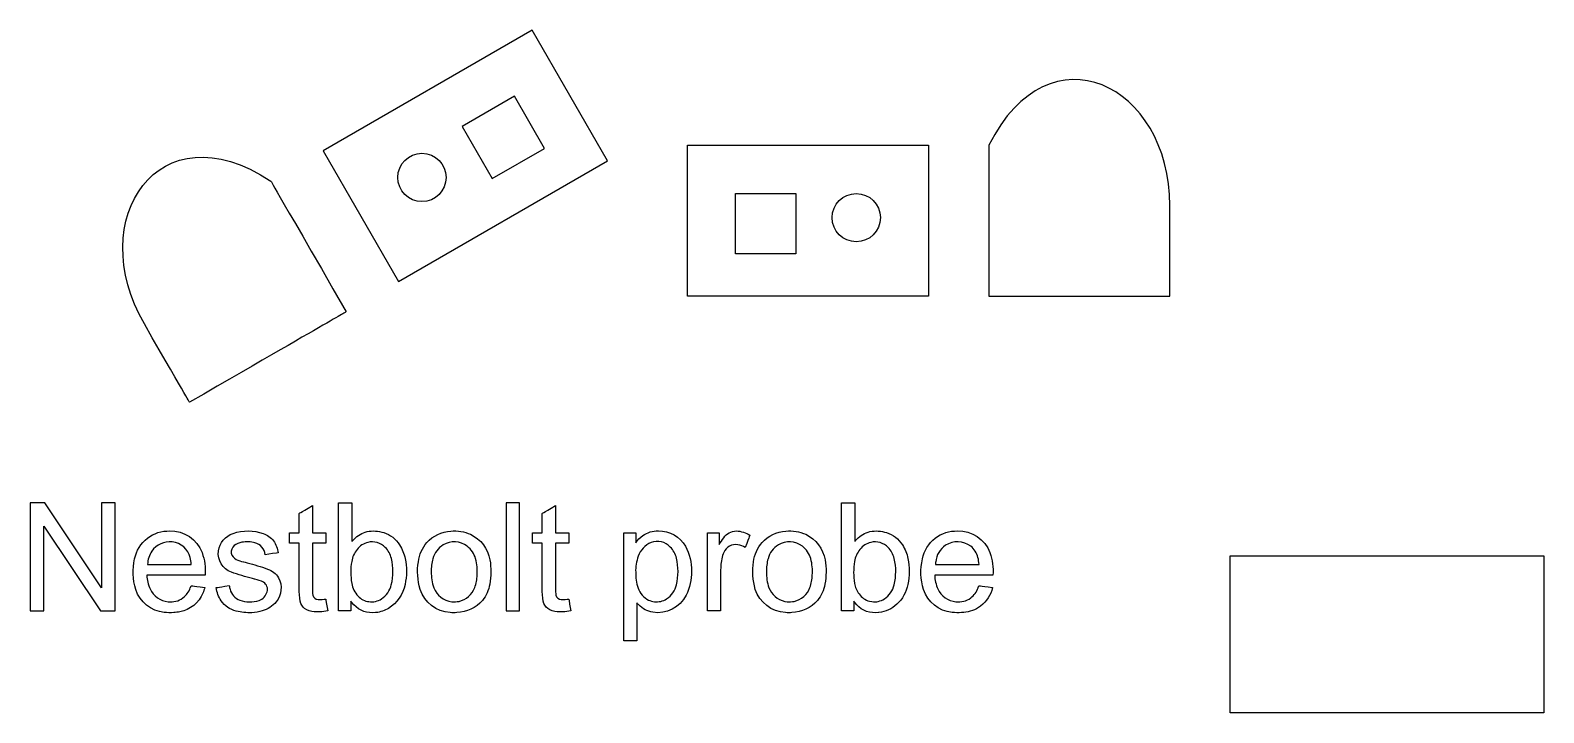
# Model space of a CAD drawing. Header units: millimetres. Extents: x 1 to 252, y 13 to 126.
import ezdxf

# ---------------------------------------------------------------- set-up
doc = ezdxf.new("R2010")
doc.units = ezdxf.units.MM
for name, color, linetype in [('Layer_0', 7, 'CONTINUOUS'), ('Layer_1', 5, 'CONTINUOUS'), ('Layer_2', 1, 'CONTINUOUS')]:
    doc.layers.add(name, color=color, linetype=linetype)

msp = doc.modelspace()

# ---------------------------------------------------------------- linework, layer by layer
at = {"layer": '', "color": 7, "linetype": 'Continuous'}
for points in [[(84.231003, 126.10616), (49.589989, 106.10616), (62.089989, 84.455521), (96.731003, 104.45552), (84.231003, 126.10616)], [(81.302803, 115.17795), (72.642548, 110.17795), (77.642548, 101.5177), (86.302803, 106.5177), (81.302803, 115.17795)], [(110, 107.05078), (150, 107.05078), (150, 82.050781), (110, 82.050781), (110, 107.05078)], [(118, 99.050781), (128, 99.050781), (128, 89.050781), (118, 89.050781), (118, 99.050781)], [(3.300613, 43.928078), (12.700027, 29.865578), (15.129227, 29.865578), (15.129227, 47.761086), (12.858719, 47.761086), (12.858719, 33.710793), (3.459305, 47.761086), (1.030106, 47.761086), (1.030106, 29.865578), (3.300613, 29.865578), (3.300613, 43.928078)], [(82.134109, 47.761086), (79.936356, 47.761086), (79.936356, 29.865578), (82.134109, 29.865578), (82.134109, 47.761086)]]:
    msp.add_lwpolyline(points, close=True, dxfattribs=at)
at = {"layer": '', "color": 30, "linetype": 'Continuous'}
msp.add_lwpolyline([(252, 13), (200, 13), (200, 39), (252, 39), (252, 13)], close=True, dxfattribs=at)
at = {"layer": 'Layer_0', "color": 7, "linetype": 'Continuous'}
for points, knots in [([(58.371902, 29.600929), (59.100502, 29.672823), (59.804005, 29.905823), (60.431473, 30.283058), (61.860275, 31.166861), (62.855389, 32.60714), (63.17659, 34.256203), (63.480942, 35.671829), (63.4851, 37.135262), (63.188797, 38.552589), (63.010311, 39.35717), (62.697502, 40.125908), (62.263504, 40.826515), (61.659225, 41.794342), (60.72718, 42.513046), (59.637527, 42.851418), (58.749237, 43.145561), (57.799301, 43.201458), (56.882645, 43.013527), (56.057102, 42.827164), (55.305481, 42.399948), (54.722977, 41.785988), (54.362625, 41.376808), (54.362625, 41.376808), (54.362625, 41.376808), (54.362625, 47.761086), (54.362625, 47.761086), (54.362625, 47.761086), (52.165359, 47.761086), (52.165359, 47.761086), (52.165359, 47.761086), (52.165359, 29.865578), (52.165359, 29.865578), (52.165359, 29.865578), (54.203934, 29.865578), (54.203934, 29.865578), (54.203934, 29.865578), (54.203934, 31.489113), (54.203934, 31.489113), (54.203934, 31.489113), (54.371414, 31.257179), (54.371414, 31.257179), (54.371414, 31.257179), (55.169659, 30.166004), (56.453522, 29.536121), (57.805008, 29.572609), (58.371902, 29.600929), (58.371902, 29.600929), (58.371902, 29.600929)], [0, 0, 0, 0, 1, 1, 1, 2, 2, 2, 3, 3, 3, 4, 4, 4, 5, 5, 5, 6, 6, 6, 7, 7, 7, 8, 8, 8, 9, 9, 9, 10, 10, 10, 11, 11, 11, 12, 12, 12, 13, 13, 13, 14, 14, 14, 15, 15, 15, 16, 16, 16, 16]), ([(141.75813, 29.600929), (142.87044, 29.715429), (143.9136, 30.1952), (144.72444, 30.965187), (145.66849, 31.841265), (146.31184, 32.992966), (146.56282, 34.256203), (146.86722, 35.671825), (146.87137, 37.135269), (146.57503, 38.552589), (146.39664, 39.357201), (146.08382, 40.125946), (145.64973, 40.826515), (145.04546, 41.794342), (144.1134, 42.513042), (143.02376, 42.851418), (142.13547, 43.145557), (141.18553, 43.201454), (140.26888, 43.013527), (139.44333, 42.827164), (138.69171, 42.399944), (138.10921, 41.785988), (137.74934, 41.376808), (137.74934, 41.376808), (137.74934, 41.376808), (137.74934, 47.761086), (137.74934, 47.761086), (137.74934, 47.761086), (135.55208, 47.761086), (135.55208, 47.761086), (135.55208, 47.761086), (135.55208, 29.865578), (135.55208, 29.865578), (135.55208, 29.865578), (137.59065, 29.865578), (137.59065, 29.865578), (137.59065, 29.865578), (137.59065, 31.489113), (137.59065, 31.489113), (137.59065, 31.489113), (137.75764, 31.257179), (137.75764, 31.257179), (137.75764, 31.257179), (138.556, 30.165871), (139.84007, 29.535975), (141.19173, 29.572609), (141.75813, 29.600929), (141.75813, 29.600929), (141.75813, 29.600929)], [0, 0, 0, 0, 1, 1, 1, 2, 2, 2, 3, 3, 3, 4, 4, 4, 5, 5, 5, 6, 6, 6, 7, 7, 7, 8, 8, 8, 9, 9, 9, 10, 10, 10, 11, 11, 11, 12, 12, 12, 13, 13, 13, 14, 14, 14, 15, 15, 15, 16, 16, 16, 16]), ([(49.064774, 29.706886), (49.495811, 29.737663), (49.92411, 29.798849), (50.346512, 29.889992), (50.029129, 31.83091), (50.029129, 31.83091), (50.029129, 31.83091), (49.744949, 31.793312), (49.744949, 31.793312), (49.744949, 31.793312), (49.318645, 31.713329), (48.880051, 31.727493), (48.459793, 31.834816), (48.079941, 31.98592), (47.835476, 32.359341), (47.848953, 32.767921), (47.827225, 33.024651), (47.817451, 33.282257), (47.819656, 33.539894), (47.819656, 41.120461), (47.819656, 41.120461), (47.819656, 41.120461), (50.029129, 41.120461), (50.029129, 41.120461), (50.029129, 41.120461), (50.029129, 42.829445), (50.029129, 42.829445), (50.029129, 42.829445), (47.819656, 42.829445), (47.819656, 42.829445), (47.819656, 42.829445), (47.819656, 47.358253), (47.819656, 47.358253), (47.819656, 47.358253), (45.634598, 46.039894), (45.634598, 46.039894), (45.634598, 46.039894), (45.634598, 42.829445), (45.634598, 42.829445), (45.634598, 42.829445), (44.02327, 42.829445), (44.02327, 42.829445), (44.02327, 42.829445), (44.02327, 41.120461), (44.02327, 41.120461), (44.02327, 41.120461), (45.634598, 41.120461), (45.634598, 41.120461), (45.634598, 41.120461), (45.634598, 33.661964), (45.634598, 33.661964), (45.634598, 33.661964), (45.615654, 32.925274), (45.666336, 32.188431), (45.785965, 31.461281), (45.876789, 30.988342), (46.140503, 30.566221), (46.525711, 30.277199), (46.991364, 29.938023), (47.546383, 29.743626), (48.121902, 29.718117), (48.43549, 29.691202), (48.750637, 29.687447), (49.064774, 29.706886)], [0, 0, 0, 0, 1, 1, 1, 2, 2, 2, 3, 3, 3, 4, 4, 4, 5, 5, 5, 6, 6, 6, 7, 7, 7, 8, 8, 8, 9, 9, 9, 10, 10, 10, 11, 11, 11, 12, 12, 12, 13, 13, 13, 14, 14, 14, 15, 15, 15, 16, 16, 16, 17, 17, 17, 18, 18, 18, 19, 19, 19, 20, 20, 20, 21, 21, 21, 21]), ([(89.372879, 29.706886), (89.803909, 29.737665), (90.232216, 29.798851), (90.654617, 29.889992), (90.337234, 31.83091), (90.337234, 31.83091), (90.337234, 31.83091), (90.052567, 31.793312), (90.052567, 31.793312), (90.052567, 31.793312), (89.626259, 31.713346), (89.187668, 31.727512), (88.76741, 31.834816), (88.387611, 31.985971), (88.143173, 32.359371), (88.15657, 32.767921), (88.134689, 33.024643), (88.125076, 33.282253), (88.127762, 33.539894), (88.127762, 41.120461), (88.127762, 41.120461), (88.127762, 41.120461), (90.337234, 41.120461), (90.337234, 41.120461), (90.337234, 41.120461), (90.337234, 42.829445), (90.337234, 42.829445), (90.337234, 42.829445), (88.127762, 42.829445), (88.127762, 42.829445), (88.127762, 42.829445), (88.127762, 47.358253), (88.127762, 47.358253), (88.127762, 47.358253), (85.942703, 46.039894), (85.942703, 46.039894), (85.942703, 46.039894), (85.942703, 42.829445), (85.942703, 42.829445), (85.942703, 42.829445), (84.331375, 42.829445), (84.331375, 42.829445), (84.331375, 42.829445), (84.331375, 41.120461), (84.331375, 41.120461), (84.331375, 41.120461), (85.942703, 41.120461), (85.942703, 41.120461), (85.942703, 41.120461), (85.942703, 33.661964), (85.942703, 33.661964), (85.942703, 33.661964), (85.923279, 32.925285), (85.973801, 32.188419), (86.093582, 31.461281), (86.184479, 30.988373), (86.448181, 30.566269), (86.833328, 30.277199), (87.298996, 29.938049), (87.854012, 29.743652), (88.42952, 29.718117), (88.743271, 29.691196), (89.058578, 29.687443), (89.372879, 29.706886)], [0, 0, 0, 0, 1, 1, 1, 2, 2, 2, 3, 3, 3, 4, 4, 4, 5, 5, 5, 6, 6, 6, 7, 7, 7, 8, 8, 8, 9, 9, 9, 10, 10, 10, 11, 11, 11, 12, 12, 12, 13, 13, 13, 14, 14, 14, 15, 15, 15, 16, 16, 16, 17, 17, 17, 18, 18, 18, 19, 19, 19, 20, 20, 20, 21, 21, 21, 21]), ([(24.824539, 29.589699), (25.170128, 29.61108), (25.51376, 29.656931), (25.852859, 29.726906), (27.556503, 30.056129), (28.98177, 31.218201), (29.647293, 32.820656), (29.778599, 33.125282), (29.887451, 33.43911), (29.972977, 33.759621), (27.702469, 34.040382), (27.702469, 34.040382), (27.702469, 34.040382), (27.572098, 33.704445), (27.572098, 33.704445), (27.572098, 33.704445), (27.325058, 33.040276), (26.901596, 32.455742), (26.347488, 32.014015), (25.632324, 31.510063), (24.75539, 31.290096), (23.887039, 31.396828), (22.583584, 31.512518), (21.441864, 32.317703), (20.89534, 33.506691), (20.574833, 34.225685), (20.395176, 34.999329), (20.366043, 35.785988), (30.034012, 35.785988), (30.034012, 35.785988), (30.034012, 35.785988), (30.123428, 37.054886), (29.950211, 38.328743), (29.525223, 39.527687), (28.691261, 41.755093), (26.527287, 43.202332), (24.150223, 43.122414), (22.815639, 43.16169), (21.507828, 42.74041), (20.447098, 41.929543), (19.361019, 41.064259), (18.612789, 39.845314), (18.33284, 38.485207), (17.955482, 36.812218), (18.017376, 35.070549), (18.512527, 33.428566), (19.19249, 31.332884), (21.053913, 29.841173), (23.247391, 29.634132), (23.770618, 29.570803), (24.29858, 29.555927), (24.824539, 29.589699)], [0, 0, 0, 0, 1, 1, 1, 2, 2, 2, 3, 3, 3, 4, 4, 4, 5, 5, 5, 6, 6, 6, 7, 7, 7, 8, 8, 8, 9, 9, 9, 10, 10, 10, 11, 11, 11, 12, 12, 12, 13, 13, 13, 14, 14, 14, 15, 15, 15, 16, 16, 16, 17, 17, 17, 17]), ([(37.771805, 29.58091), (38.359684, 29.602861), (38.942295, 29.70051), (39.505203, 29.871437), (40.410278, 30.119293), (41.215939, 30.642975), (41.809891, 31.369484), (42.718838, 32.503563), (42.878372, 34.064739), (42.217606, 35.35923), (41.802673, 36.044502), (41.156532, 36.5592), (40.395828, 36.810402), (39.285248, 37.205452), (38.156166, 37.546341), (37.012527, 37.831886), (36.36702, 38.012062), (36.36702, 38.012062), (36.36702, 38.012062), (35.959839, 38.100933), (35.56374, 38.235096), (35.186356, 38.411964), (34.763306, 38.601261), (34.456207, 38.981499), (34.360184, 39.434914), (34.290081, 39.907234), (34.471516, 40.382107), (34.838699, 40.687355), (35.202862, 41.004185), (35.657036, 41.199345), (36.137527, 41.245461), (36.85162, 41.36795), (37.583279, 41.344193), (38.287918, 41.175636), (39.211357, 40.933067), (39.887383, 40.141743), (39.982742, 39.19175), (42.13118, 39.484718), (42.13118, 39.484718), (42.13118, 39.484718), (42.038857, 40.203827), (41.779675, 40.891407), (41.374344, 41.492531), (40.934292, 42.04607), (40.342682, 42.459702), (39.671707, 42.682961), (38.057514, 43.258068), (36.297512, 43.271656), (34.674637, 42.721535), (33.373295, 42.298607), (32.428787, 41.168156), (32.243973, 39.812355), (32.034134, 38.285748), (32.923466, 36.819775), (34.374344, 36.300636), (35.523415, 35.871811), (36.699867, 35.520279), (37.895828, 35.24839), (38.28157, 35.142921), (38.28157, 35.142921), (38.28157, 35.142921), (38.779018, 35.026196), (39.260201, 34.848583), (39.714188, 34.614113), (40.243786, 34.283253), (40.489613, 33.640144), (40.31575, 33.040382), (40.124355, 32.376133), (39.622593, 31.846704), (38.969559, 31.619972), (37.926262, 31.282526), (36.802464, 31.293488), (35.765945, 31.651222), (34.974762, 31.967924), (34.379066, 32.639072), (34.158524, 33.462257), (34.098625, 33.663479), (34.054226, 33.868999), (34.025711, 34.077003), (31.852859, 33.735207), (31.852859, 33.735207), (31.852859, 33.735207), (31.972347, 32.956734), (32.256172, 32.212456), (32.685379, 31.552101), (33.270443, 30.690456), (34.156075, 30.078041), (35.168777, 29.834816), (36.019665, 29.624783), (36.896374, 29.539267), (37.771805, 29.58091)], [0, 0, 0, 0, 1, 1, 1, 2, 2, 2, 3, 3, 3, 4, 4, 4, 5, 5, 5, 6, 6, 6, 7, 7, 7, 8, 8, 8, 9, 9, 9, 10, 10, 10, 11, 11, 11, 12, 12, 12, 13, 13, 13, 14, 14, 14, 15, 15, 15, 16, 16, 16, 17, 17, 17, 18, 18, 18, 19, 19, 19, 20, 20, 20, 21, 21, 21, 22, 22, 22, 23, 23, 23, 24, 24, 24, 25, 25, 25, 26, 26, 26, 27, 27, 27, 28, 28, 28, 29, 29, 29, 30, 30, 30, 30]), ([(71.763016, 29.584816), (73.3909, 29.658695), (74.919174, 30.388577), (75.999832, 31.608253), (76.639343, 32.379013), (77.06131, 33.306721), (77.222, 34.295265), (77.472336, 35.627991), (77.479782, 36.995056), (77.243973, 38.330421), (76.932945, 40.181198), (75.736923, 41.763794), (74.041336, 42.568214), (73.009041, 43.024368), (71.876709, 43.207485), (70.75325, 43.099953), (69.240021, 43.012024), (67.82048, 42.337379), (66.796707, 41.219582), (66.028954, 40.315315), (65.53994, 39.207695), (65.388992, 38.031105), (65.139069, 36.500774), (65.239738, 34.933865), (65.683426, 33.448097), (66.389595, 31.254169), (68.37706, 29.723064), (70.678543, 29.599953), (71.039238, 29.569571), (71.401619, 29.564512), (71.763016, 29.584816)], [0, 0, 0, 0, 1, 1, 1, 2, 2, 2, 3, 3, 3, 4, 4, 4, 5, 5, 5, 6, 6, 6, 7, 7, 7, 8, 8, 8, 9, 9, 9, 10, 10, 10, 10]), ([(101.62874, 31.208351), (101.92854, 30.869484), (101.92854, 30.869484), (101.92854, 30.869484), (102.55141, 30.226549), (103.36085, 29.795689), (104.24202, 29.638039), (106.50576, 29.305452), (108.73033, 30.444691), (109.78352, 32.475929), (110.40129, 33.706474), (110.71109, 35.068481), (110.68636, 36.445168), (110.71297, 37.89114), (110.36511, 39.319366), (109.67659, 40.591164), (108.76111, 42.194695), (107.03912, 43.166901), (105.19319, 43.122414), (104.26649, 43.159695), (103.35345, 42.887936), (102.59798, 42.349953), (102.14825, 42.012661), (101.75514, 41.605873), (101.43343, 41.144875), (101.43343, 42.829445), (101.43343, 42.829445), (101.43343, 42.829445), (99.431473, 42.829445), (99.431473, 42.829445), (99.431473, 42.829445), (99.431473, 24.897316), (99.431473, 24.897316), (99.431473, 24.897316), (101.62874, 24.897316), (101.62874, 24.897316), (101.62874, 24.897316), (101.62874, 31.208351), (101.62874, 31.208351), (101.62874, 31.208351)], [0, 0, 0, 0, 1, 1, 1, 2, 2, 2, 3, 3, 3, 4, 4, 4, 5, 5, 5, 6, 6, 6, 7, 7, 7, 8, 8, 8, 9, 9, 9, 10, 10, 10, 11, 11, 11, 12, 12, 12, 13, 13, 13, 13]), ([(115.50813, 36.652687), (115.53059, 37.334816), (115.53059, 37.334816), (115.53059, 37.334816), (115.56847, 38.10482), (115.73276, 38.863281), (116.01692, 39.579933), (116.43044, 40.48756), (117.40746, 40.999195), (118.38899, 40.822121), (118.81675, 40.752289), (119.22701, 40.60078), (119.59749, 40.375832), (120.35432, 42.414406), (120.35432, 42.414406), (120.35432, 42.414406), (119.6826, 42.856972), (118.90018, 43.102276), (118.09602, 43.122414), (117.26155, 43.116844), (116.48318, 42.700069), (116.01595, 42.008644), (115.74516, 41.645866), (115.50197, 41.263275), (115.28841, 40.864113), (115.28841, 42.829445), (115.28841, 42.829445), (115.28841, 42.829445), (113.31087, 42.829445), (113.31087, 42.829445), (113.31087, 42.829445), (113.31087, 29.865578), (113.31087, 29.865578), (113.31087, 29.865578), (115.50813, 29.865578), (115.50813, 29.865578), (115.50813, 29.865578), (115.50813, 36.652687), (115.50813, 36.652687), (115.50813, 36.652687)], [0, 0, 0, 0, 1, 1, 1, 2, 2, 2, 3, 3, 3, 4, 4, 4, 5, 5, 5, 6, 6, 6, 7, 7, 7, 8, 8, 8, 9, 9, 9, 10, 10, 10, 11, 11, 11, 12, 12, 12, 13, 13, 13, 13]), ([(127.34163, 29.584816), (128.9695, 29.658741), (130.49776, 30.388617), (131.57845, 31.608253), (132.21796, 32.379013), (132.63992, 33.306721), (132.80061, 34.295265), (133.05099, 35.627991), (133.05844, 36.995056), (132.82259, 38.330421), (132.51157, 40.181198), (131.31554, 41.763798), (129.61995, 42.568214), (128.58765, 43.024338), (127.45531, 43.207455), (126.33186, 43.099953), (124.81865, 43.011978), (123.39912, 42.337337), (122.37532, 41.219582), (121.6076, 40.315292), (121.11859, 39.20768), (120.96761, 38.031105), (120.71772, 36.500774), (120.81839, 34.933868), (121.26204, 33.448097), (121.96821, 31.254171), (123.95567, 29.723064), (126.25716, 29.599953), (126.61786, 29.569571), (126.98022, 29.56451), (127.34163, 29.584816)], [0, 0, 0, 0, 1, 1, 1, 2, 2, 2, 3, 3, 3, 4, 4, 4, 5, 5, 5, 6, 6, 6, 7, 7, 7, 8, 8, 8, 9, 9, 9, 10, 10, 10, 10]), ([(155.46419, 29.589699), (156.44592, 29.629276), (157.40242, 29.912539), (158.24739, 30.413918), (159.2981, 31.07959), (160.0825, 32.092407), (160.46419, 33.276222), (160.61311, 33.759621), (160.61311, 33.759621), (160.61311, 33.759621), (158.34261, 34.040382), (158.34261, 34.040382), (158.34261, 34.040382), (158.21175, 33.704445), (158.21175, 33.704445), (158.21175, 33.704445), (157.9646, 33.040462), (157.54135, 32.455994), (156.98763, 32.014015), (156.27223, 31.51016), (155.39517, 31.290203), (154.52669, 31.396828), (153.22328, 31.512346), (152.08163, 32.317608), (151.53548, 33.506691), (151.21429, 34.22546), (151.03461, 34.999237), (151.00618, 35.785988), (160.67415, 35.785988), (160.67415, 35.785988), (160.67415, 35.785988), (160.76308, 37.054905), (160.58969, 38.328701), (160.16487, 39.527687), (159.33099, 41.75494), (157.16727, 43.202148), (154.79036, 43.122414), (153.45561, 43.161789), (152.14761, 42.740505), (151.08675, 41.929543), (150.00069, 41.064247), (149.25246, 39.845306), (148.97249, 38.485207), (148.59517, 36.812218), (148.65706, 35.070553), (149.15218, 33.428566), (149.83232, 31.332994), (151.69363, 29.841383), (153.88704, 29.634132), (154.41028, 29.570801), (154.93823, 29.555927), (155.46419, 29.589699)], [0, 0, 0, 0, 1, 1, 1, 2, 2, 2, 3, 3, 3, 4, 4, 4, 5, 5, 5, 6, 6, 6, 7, 7, 7, 8, 8, 8, 9, 9, 9, 10, 10, 10, 11, 11, 11, 12, 12, 12, 13, 13, 13, 14, 14, 14, 15, 15, 15, 16, 16, 16, 17, 17, 17, 17]), ([(20.488113, 37.592628), (20.517994, 38.361122), (20.754116, 39.107445), (21.171707, 39.753273), (21.926376, 40.870068), (23.246365, 41.466866), (24.583328, 41.295753), (26.025089, 41.159897), (27.217205, 40.115738), (27.541824, 38.704445), (27.633545, 38.339466), (27.695435, 37.96764), (27.726883, 37.592628), (20.488113, 37.592628), (20.488113, 37.592628), (20.488113, 37.592628)], [0, 0, 0, 0, 1, 1, 1, 2, 2, 2, 3, 3, 3, 4, 4, 4, 5, 5, 5, 5]), ([(57.191238, 31.405617), (56.496998, 31.492725), (55.855545, 31.821318), (55.379227, 32.333839), (54.820477, 32.908318), (54.456203, 33.644211), (54.338211, 34.436867), (54.127037, 35.636532), (54.123402, 36.863411), (54.327469, 38.064308), (54.452965, 38.796795), (54.763435, 39.485313), (55.229324, 40.064308), (55.681618, 40.642666), (56.312569, 41.055233), (57.023758, 41.237648), (58.063725, 41.48431), (59.157043, 41.161926), (59.896805, 40.39048), (60.394585, 39.88607), (60.745056, 39.255356), (60.910477, 38.566261), (61.25449, 37.126591), (61.250809, 35.626297), (60.899734, 34.188332), (60.661316, 33.240379), (60.08073, 32.413853), (59.269852, 31.868019), (58.656136, 31.46666), (57.917229, 31.302282), (57.191238, 31.405617)], [0, 0, 0, 0, 1, 1, 1, 2, 2, 2, 3, 3, 3, 4, 4, 4, 5, 5, 5, 6, 6, 6, 7, 7, 7, 8, 8, 8, 9, 9, 9, 10, 10, 10, 10]), ([(70.939774, 31.398781), (69.58065, 31.540155), (68.419952, 32.441639), (67.946609, 33.723488), (67.645096, 34.564724), (67.501114, 35.454109), (67.521805, 36.347511), (67.509842, 37.081944), (67.601402, 37.8144), (67.793777, 38.523293), (68.042259, 39.482666), (68.655304, 40.307537), (69.502274, 40.822121), (70.754074, 41.543568), (72.312744, 41.459175), (73.479324, 40.606789), (74.159874, 40.087646), (74.65139, 39.359375), (74.87825, 38.534035), (75.11615, 37.644638), (75.202797, 36.721706), (75.134598, 35.803566), (75.108002, 35.099228), (74.970398, 34.403481), (74.726883, 33.742043), (74.306381, 32.586784), (73.326035, 31.725346), (72.126297, 31.456886), (71.735817, 31.379089), (71.335991, 31.359509), (70.939774, 31.398781)], [0, 0, 0, 0, 1, 1, 1, 2, 2, 2, 3, 3, 3, 4, 4, 4, 5, 5, 5, 6, 6, 6, 7, 7, 7, 8, 8, 8, 9, 9, 9, 10, 10, 10, 10]), ([(104.5345, 31.397804), (104.19392, 31.433819), (103.86218, 31.528645), (103.55403, 31.678078), (102.74454, 32.092899), (102.12341, 32.800262), (101.81673, 33.656593), (101.53363, 34.499557), (101.3998, 35.385292), (101.42122, 36.274269), (101.39584, 37.180359), (101.53891, 38.083469), (101.84309, 38.937355), (102.21279, 39.957424), (102.98416, 40.781013), (103.97786, 41.216652), (105.09425, 41.630203), (106.35017, 41.33049), (107.1595, 40.457375), (107.65856, 39.94838), (108.01268, 39.315483), (108.18538, 38.623878), (108.53233, 37.168404), (108.53017, 35.652084), (108.17903, 34.197609), (107.95486, 33.240971), (107.37365, 32.405754), (106.55452, 31.863136), (105.95538, 31.478838), (105.24139, 31.31436), (104.5345, 31.397804)], [0, 0, 0, 0, 1, 1, 1, 2, 2, 2, 3, 3, 3, 4, 4, 4, 5, 5, 5, 6, 6, 6, 7, 7, 7, 8, 8, 8, 9, 9, 9, 10, 10, 10, 10]), ([(126.51839, 31.398781), (126.13264, 31.456886), (126.13264, 31.456886), (126.13264, 31.456886), (124.93604, 31.723108), (123.95538, 32.575577), (123.52522, 33.723488), (123.22351, 34.564663), (123.07968, 35.454117), (123.10091, 36.347511), (123.08846, 37.08194), (123.17986, 37.814438), (123.37239, 38.523293), (123.62119, 39.482529), (124.23415, 40.307278), (125.08089, 40.822121), (126.33269, 41.543568), (127.89136, 41.459175), (129.05794, 40.606789), (129.73848, 40.087646), (130.23001, 39.359375), (130.45686, 38.534035), (130.69484, 37.64465), (130.78149, 36.72171), (130.71321, 35.803566), (130.68661, 35.099228), (130.54901, 34.403481), (130.3055, 33.742043), (129.88503, 32.586761), (128.90466, 31.725315), (127.70491, 31.456886), (127.31443, 31.379089), (126.9146, 31.359509), (126.51839, 31.398781)], [0, 0, 0, 0, 1, 1, 1, 2, 2, 2, 3, 3, 3, 4, 4, 4, 5, 5, 5, 6, 6, 6, 7, 7, 7, 8, 8, 8, 9, 9, 9, 10, 10, 10, 11, 11, 11, 11]), ([(140.57747, 31.405617), (140.16927, 31.485207), (140.16927, 31.485207), (140.16927, 31.485207), (139.48514, 31.680614), (138.88704, 32.101025), (138.47151, 32.678566), (138.0797, 33.193207), (137.82291, 33.797585), (137.72444, 34.436867), (137.5137, 35.636574), (137.51007, 36.863369), (137.7137, 38.064308), (137.839, 38.796944), (138.14969, 39.48555), (138.61604, 40.064308), (139.06804, 40.642757), (139.69888, 41.055359), (140.40999, 41.237648), (141.44995, 41.484306), (142.54327, 41.161919), (143.28304, 40.39048), (143.78082, 39.88607), (144.13129, 39.255356), (144.29671, 38.566261), (144.64114, 37.126656), (144.63747, 35.626244), (144.28596, 34.188332), (144.04784, 33.240387), (143.46739, 32.413811), (142.65657, 31.868019), (142.04271, 31.466585), (141.30362, 31.302212), (140.57747, 31.405617)], [0, 0, 0, 0, 1, 1, 1, 2, 2, 2, 3, 3, 3, 4, 4, 4, 5, 5, 5, 6, 6, 6, 7, 7, 7, 8, 8, 8, 9, 9, 9, 10, 10, 10, 11, 11, 11, 11]), ([(151.12825, 37.592628), (151.16975, 38.006203), (151.16975, 38.006203), (151.16975, 38.006203), (151.28593, 39.117714), (151.88864, 40.121193), (152.81526, 40.745949), (154.09821, 41.562946), (155.74985, 41.505535), (156.97298, 40.601418), (157.58301, 40.127941), (158.01018, 39.457432), (158.18147, 38.704445), (158.27295, 38.33939), (158.33499, 37.967606), (158.36702, 37.592628), (151.12825, 37.592628), (151.12825, 37.592628), (151.12825, 37.592628)], [0, 0, 0, 0, 1, 1, 1, 2, 2, 2, 3, 3, 3, 4, 4, 4, 5, 5, 5, 6, 6, 6, 6])]:
    msp.add_open_spline(points, degree=3, knots=knots, dxfattribs=at)
at = {"layer": 'Layer_1', "color": 5, "linetype": 'Continuous'}
for points in [[(160, 107.05078), (170, 127.05078), (190, 117.05078), (190, 97.050781), (190, 82.050781), (190, 82.050781), (190, 82.050781), (160, 82.050781), (160, 82.050781), (160, 82.050781), (160, 107.05078), (160, 107.05078), (160, 107.05078)], [(40.929737, 101.10616), (22.269485, 113.42666), (9.948975, 94.766403), (19.948975, 77.4459), (27.448975, 64.455521), (27.448975, 64.455521), (27.448975, 64.455521), (53.429737, 79.455521), (53.429737, 79.455521), (53.429737, 79.455521), (40.929737, 101.10616), (40.929737, 101.10616), (40.929737, 101.10616)]]:
    msp.add_open_spline(points, degree=3, knots=[0, 0, 0, 0, 1, 1, 1, 2, 2, 2, 3, 3, 3, 4, 4, 4, 4], dxfattribs=at)
at = {"layer": 'Layer_2', "color": 1, "linetype": 'Continuous'}
for centre in [(65.9823, 101.71385), (138, 95.050781)]:
    msp.add_circle(centre, 4, dxfattribs=at)

doc.saveas('drawing.dxf')
